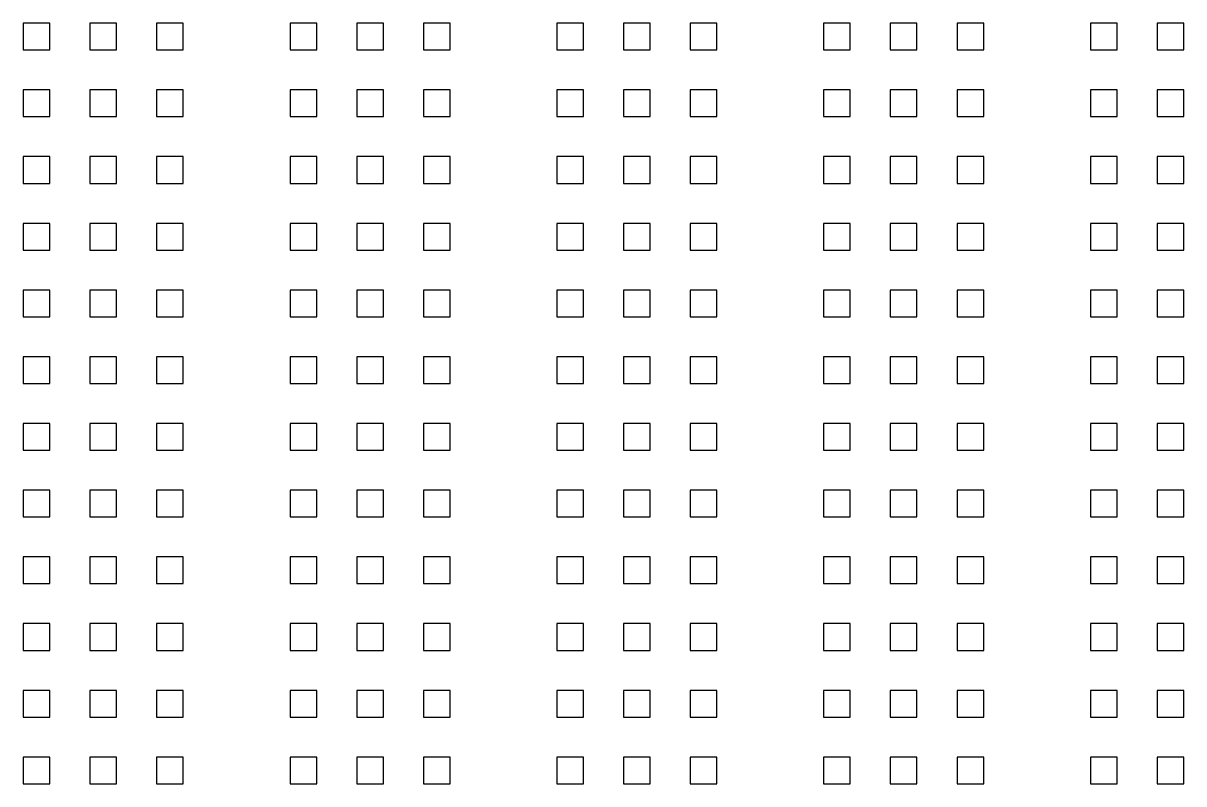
# Model space of a CAD drawing. Extents: x -5117 to 5117, y -2981 to 8396.
# Drawn here: x -4665 to -2594, y 5588 to 6945 of the extents above; entities that cross this region are included whole.
import ezdxf

# ---------------------------------------------------------------- set-up
doc = ezdxf.new("R2010")
doc.units = 0
doc.layers.get('0').update_dxf_attribs({"linetype": 'CONTINUOUS'})

msp = doc.modelspace()

# ---------------------------------------------------------------- linework, layer by layer
at = {"color": 7}
for points in [[(-4617.477336, 6944.562939), (-4665.080195, 6944.562939), (-4665.080195, 6896.96008), (-4617.477336, 6896.96008)], [(-4498.470188, 6944.562939), (-4546.073047, 6944.562939), (-4546.073047, 6896.96008), (-4498.470188, 6896.96008)], [(-4379.46304, 6944.562939), (-4427.0659, 6944.562939), (-4427.0659, 6896.96008), (-4379.46304, 6896.96008)], [(-4141.448745, 6944.562939), (-4189.051604, 6944.562939), (-4189.051604, 6896.96008), (-4141.448745, 6896.96008)], [(-4022.441597, 6944.562939), (-4070.044456, 6944.562939), (-4070.044456, 6896.96008), (-4022.441597, 6896.96008)], [(-3903.434449, 6944.562939), (-3951.037308, 6944.562939), (-3951.037308, 6896.96008), (-3903.434449, 6896.96008)], [(-3665.420153, 6944.562939), (-3713.023013, 6944.562939), (-3713.023013, 6896.96008), (-3665.420153, 6896.96008)], [(-3546.413006, 6944.562939), (-3594.015865, 6944.562939), (-3594.015865, 6896.96008), (-3546.413006, 6896.96008)], [(-3427.405858, 6944.562939), (-3475.008717, 6944.562939), (-3475.008717, 6896.96008), (-3427.405858, 6896.96008)], [(-3189.391562, 6944.562939), (-3236.994421, 6944.562939), (-3236.994421, 6896.96008), (-3189.391562, 6896.96008)], [(-3070.384414, 6944.562939), (-3117.987273, 6944.562939), (-3117.987273, 6896.96008), (-3070.384414, 6896.96008)], [(-2951.377266, 6944.562939), (-2998.980126, 6944.562939), (-2998.980126, 6896.96008), (-2951.377266, 6896.96008)], [(-2713.362971, 6944.562939), (-2760.96583, 6944.562939), (-2760.96583, 6896.96008), (-2713.362971, 6896.96008)], [(-2594.355823, 6944.562939), (-2641.958682, 6944.562939), (-2641.958682, 6896.96008), (-2594.355823, 6896.96008)], [(-4617.477336, 6825.555792), (-4665.080195, 6825.555792), (-4665.080195, 6777.952933), (-4617.477336, 6777.952933)], [(-4498.470188, 6825.555792), (-4546.073047, 6825.555792), (-4546.073047, 6777.952933), (-4498.470188, 6777.952933)], [(-4379.46304, 6825.555792), (-4427.0659, 6825.555792), (-4427.0659, 6777.952933), (-4379.46304, 6777.952933)], [(-4141.448745, 6825.555792), (-4189.051604, 6825.555792), (-4189.051604, 6777.952933), (-4141.448745, 6777.952933)], [(-4022.441597, 6825.555792), (-4070.044456, 6825.555792), (-4070.044456, 6777.952933), (-4022.441597, 6777.952933)], [(-3903.434449, 6825.555792), (-3951.037308, 6825.555792), (-3951.037308, 6777.952933), (-3903.434449, 6777.952933)], [(-3665.420153, 6825.555792), (-3713.023013, 6825.555792), (-3713.023013, 6777.952933), (-3665.420153, 6777.952933)], [(-3546.413006, 6825.555792), (-3594.015865, 6825.555792), (-3594.015865, 6777.952933), (-3546.413006, 6777.952933)], [(-3427.405858, 6825.555792), (-3475.008717, 6825.555792), (-3475.008717, 6777.952933), (-3427.405858, 6777.952933)], [(-3189.391562, 6825.555792), (-3236.994421, 6825.555792), (-3236.994421, 6777.952933), (-3189.391562, 6777.952933)], [(-3070.384414, 6825.555792), (-3117.987273, 6825.555792), (-3117.987273, 6777.952933), (-3070.384414, 6777.952933)], [(-2951.377266, 6825.555792), (-2998.980126, 6825.555792), (-2998.980126, 6777.952933), (-2951.377266, 6777.952933)], [(-2713.362971, 6825.555792), (-2760.96583, 6825.555792), (-2760.96583, 6777.952933), (-2713.362971, 6777.952933)], [(-2594.355823, 6825.555792), (-2641.958682, 6825.555792), (-2641.958682, 6777.952933), (-2594.355823, 6777.952933)], [(-4617.477336, 6706.548644), (-4665.080195, 6706.548644), (-4665.080195, 6658.945785), (-4617.477336, 6658.945785)], [(-4498.470188, 6706.548644), (-4546.073047, 6706.548644), (-4546.073047, 6658.945785), (-4498.470188, 6658.945785)], [(-4379.46304, 6706.548644), (-4427.0659, 6706.548644), (-4427.0659, 6658.945785), (-4379.46304, 6658.945785)], [(-4141.448745, 6706.548644), (-4189.051604, 6706.548644), (-4189.051604, 6658.945785), (-4141.448745, 6658.945785)], [(-4022.441597, 6706.548644), (-4070.044456, 6706.548644), (-4070.044456, 6658.945785), (-4022.441597, 6658.945785)], [(-3903.434449, 6706.548644), (-3951.037308, 6706.548644), (-3951.037308, 6658.945785), (-3903.434449, 6658.945785)], [(-3665.420153, 6706.548644), (-3713.023013, 6706.548644), (-3713.023013, 6658.945785), (-3665.420153, 6658.945785)], [(-3546.413006, 6706.548644), (-3594.015865, 6706.548644), (-3594.015865, 6658.945785), (-3546.413006, 6658.945785)], [(-3427.405858, 6706.548644), (-3475.008717, 6706.548644), (-3475.008717, 6658.945785), (-3427.405858, 6658.945785)], [(-3189.391562, 6706.548644), (-3236.994421, 6706.548644), (-3236.994421, 6658.945785), (-3189.391562, 6658.945785)], [(-3070.384414, 6706.548644), (-3117.987273, 6706.548644), (-3117.987273, 6658.945785), (-3070.384414, 6658.945785)], [(-2951.377266, 6706.548644), (-2998.980126, 6706.548644), (-2998.980126, 6658.945785), (-2951.377266, 6658.945785)], [(-2713.362971, 6706.548644), (-2760.96583, 6706.548644), (-2760.96583, 6658.945785), (-2713.362971, 6658.945785)], [(-2594.355823, 6706.548644), (-2641.958682, 6706.548644), (-2641.958682, 6658.945785), (-2594.355823, 6658.945785)], [(-4617.477336, 6587.541496), (-4665.080195, 6587.541496), (-4665.080195, 6539.938637), (-4617.477336, 6539.938637)], [(-4498.470188, 6587.541496), (-4546.073047, 6587.541496), (-4546.073047, 6539.938637), (-4498.470188, 6539.938637)], [(-4379.46304, 6587.541496), (-4427.0659, 6587.541496), (-4427.0659, 6539.938637), (-4379.46304, 6539.938637)], [(-4141.448745, 6587.541496), (-4189.051604, 6587.541496), (-4189.051604, 6539.938637), (-4141.448745, 6539.938637)], [(-4022.441597, 6587.541496), (-4070.044456, 6587.541496), (-4070.044456, 6539.938637), (-4022.441597, 6539.938637)], [(-3903.434449, 6587.541496), (-3951.037308, 6587.541496), (-3951.037308, 6539.938637), (-3903.434449, 6539.938637)], [(-3665.420153, 6587.541496), (-3713.023013, 6587.541496), (-3713.023013, 6539.938637), (-3665.420153, 6539.938637)], [(-3546.413006, 6587.541496), (-3594.015865, 6587.541496), (-3594.015865, 6539.938637), (-3546.413006, 6539.938637)], [(-3427.405858, 6587.541496), (-3475.008717, 6587.541496), (-3475.008717, 6539.938637), (-3427.405858, 6539.938637)], [(-3189.391562, 6587.541496), (-3236.994421, 6587.541496), (-3236.994421, 6539.938637), (-3189.391562, 6539.938637)], [(-3070.384414, 6587.541496), (-3117.987273, 6587.541496), (-3117.987273, 6539.938637), (-3070.384414, 6539.938637)], [(-2951.377266, 6587.541496), (-2998.980126, 6587.541496), (-2998.980126, 6539.938637), (-2951.377266, 6539.938637)], [(-2713.362971, 6587.541496), (-2760.96583, 6587.541496), (-2760.96583, 6539.938637), (-2713.362971, 6539.938637)], [(-2594.355823, 6587.541496), (-2641.958682, 6587.541496), (-2641.958682, 6539.938637), (-2594.355823, 6539.938637)], [(-4617.477336, 6468.534348), (-4665.080195, 6468.534348), (-4665.080195, 6420.931489), (-4617.477336, 6420.931489)], [(-4498.470188, 6468.534348), (-4546.073047, 6468.534348), (-4546.073047, 6420.931489), (-4498.470188, 6420.931489)], [(-4379.46304, 6468.534348), (-4427.0659, 6468.534348), (-4427.0659, 6420.931489), (-4379.46304, 6420.931489)], [(-4141.448745, 6468.534348), (-4189.051604, 6468.534348), (-4189.051604, 6420.931489), (-4141.448745, 6420.931489)], [(-4022.441597, 6468.534348), (-4070.044456, 6468.534348), (-4070.044456, 6420.931489), (-4022.441597, 6420.931489)], [(-3903.434449, 6468.534348), (-3951.037308, 6468.534348), (-3951.037308, 6420.931489), (-3903.434449, 6420.931489)], [(-3665.420153, 6468.534348), (-3713.023013, 6468.534348), (-3713.023013, 6420.931489), (-3665.420153, 6420.931489)], [(-3546.413006, 6468.534348), (-3594.015865, 6468.534348), (-3594.015865, 6420.931489), (-3546.413006, 6420.931489)], [(-3427.405858, 6468.534348), (-3475.008717, 6468.534348), (-3475.008717, 6420.931489), (-3427.405858, 6420.931489)], [(-3189.391562, 6468.534348), (-3236.994421, 6468.534348), (-3236.994421, 6420.931489), (-3189.391562, 6420.931489)], [(-3070.384414, 6468.534348), (-3117.987273, 6468.534348), (-3117.987273, 6420.931489), (-3070.384414, 6420.931489)], [(-2951.377266, 6468.534348), (-2998.980126, 6468.534348), (-2998.980126, 6420.931489), (-2951.377266, 6420.931489)], [(-2713.362971, 6468.534348), (-2760.96583, 6468.534348), (-2760.96583, 6420.931489), (-2713.362971, 6420.931489)], [(-2594.355823, 6468.534348), (-2641.958682, 6468.534348), (-2641.958682, 6420.931489), (-2594.355823, 6420.931489)], [(-4617.477336, 6349.5272), (-4665.080195, 6349.5272), (-4665.080195, 6301.924341), (-4617.477336, 6301.924341)], [(-4498.470188, 6349.5272), (-4546.073047, 6349.5272), (-4546.073047, 6301.924341), (-4498.470188, 6301.924341)], [(-4379.46304, 6349.5272), (-4427.0659, 6349.5272), (-4427.0659, 6301.924341), (-4379.46304, 6301.924341)], [(-4141.448745, 6349.5272), (-4189.051604, 6349.5272), (-4189.051604, 6301.924341), (-4141.448745, 6301.924341)], [(-4022.441597, 6349.5272), (-4070.044456, 6349.5272), (-4070.044456, 6301.924341), (-4022.441597, 6301.924341)], [(-3903.434449, 6349.5272), (-3951.037308, 6349.5272), (-3951.037308, 6301.924341), (-3903.434449, 6301.924341)], [(-3665.420153, 6349.5272), (-3713.023013, 6349.5272), (-3713.023013, 6301.924341), (-3665.420153, 6301.924341)], [(-3546.413006, 6349.5272), (-3594.015865, 6349.5272), (-3594.015865, 6301.924341), (-3546.413006, 6301.924341)], [(-3427.405858, 6349.5272), (-3475.008717, 6349.5272), (-3475.008717, 6301.924341), (-3427.405858, 6301.924341)], [(-3189.391562, 6349.5272), (-3236.994421, 6349.5272), (-3236.994421, 6301.924341), (-3189.391562, 6301.924341)], [(-3070.384414, 6349.5272), (-3117.987273, 6349.5272), (-3117.987273, 6301.924341), (-3070.384414, 6301.924341)], [(-2951.377266, 6349.5272), (-2998.980126, 6349.5272), (-2998.980126, 6301.924341), (-2951.377266, 6301.924341)], [(-2713.362971, 6349.5272), (-2760.96583, 6349.5272), (-2760.96583, 6301.924341), (-2713.362971, 6301.924341)], [(-2594.355823, 6349.5272), (-2641.958682, 6349.5272), (-2641.958682, 6301.924341), (-2594.355823, 6301.924341)], [(-4617.477336, 6230.520052), (-4665.080195, 6230.520052), (-4665.080195, 6182.917193), (-4617.477336, 6182.917193)], [(-4498.470188, 6230.520052), (-4546.073047, 6230.520052), (-4546.073047, 6182.917193), (-4498.470188, 6182.917193)], [(-4379.46304, 6230.520052), (-4427.0659, 6230.520052), (-4427.0659, 6182.917193), (-4379.46304, 6182.917193)], [(-4141.448745, 6230.520052), (-4189.051604, 6230.520052), (-4189.051604, 6182.917193), (-4141.448745, 6182.917193)], [(-4022.441597, 6230.520052), (-4070.044456, 6230.520052), (-4070.044456, 6182.917193), (-4022.441597, 6182.917193)], [(-3903.434449, 6230.520052), (-3951.037308, 6230.520052), (-3951.037308, 6182.917193), (-3903.434449, 6182.917193)], [(-3665.420153, 6230.520052), (-3713.023013, 6230.520052), (-3713.023013, 6182.917193), (-3665.420153, 6182.917193)], [(-3546.413006, 6230.520052), (-3594.015865, 6230.520052), (-3594.015865, 6182.917193), (-3546.413006, 6182.917193)], [(-3427.405858, 6230.520052), (-3475.008717, 6230.520052), (-3475.008717, 6182.917193), (-3427.405858, 6182.917193)], [(-3189.391562, 6230.520052), (-3236.994421, 6230.520052), (-3236.994421, 6182.917193), (-3189.391562, 6182.917193)], [(-3070.384414, 6230.520052), (-3117.987273, 6230.520052), (-3117.987273, 6182.917193), (-3070.384414, 6182.917193)], [(-2951.377266, 6230.520052), (-2998.980126, 6230.520052), (-2998.980126, 6182.917193), (-2951.377266, 6182.917193)], [(-2713.362971, 6230.520052), (-2760.96583, 6230.520052), (-2760.96583, 6182.917193), (-2713.362971, 6182.917193)], [(-2594.355823, 6230.520052), (-2641.958682, 6230.520052), (-2641.958682, 6182.917193), (-2594.355823, 6182.917193)], [(-4617.477336, 6111.512905), (-4665.080195, 6111.512905), (-4665.080195, 6063.910045), (-4617.477336, 6063.910045)], [(-4498.470188, 6111.512905), (-4546.073047, 6111.512905), (-4546.073047, 6063.910045), (-4498.470188, 6063.910045)], [(-4379.46304, 6111.512905), (-4427.0659, 6111.512905), (-4427.0659, 6063.910045), (-4379.46304, 6063.910045)], [(-4141.448745, 6111.512905), (-4189.051604, 6111.512905), (-4189.051604, 6063.910045), (-4141.448745, 6063.910045)], [(-4022.441597, 6111.512905), (-4070.044456, 6111.512905), (-4070.044456, 6063.910045), (-4022.441597, 6063.910045)], [(-3903.434449, 6111.512905), (-3951.037308, 6111.512905), (-3951.037308, 6063.910045), (-3903.434449, 6063.910045)], [(-3665.420153, 6111.512905), (-3713.023013, 6111.512905), (-3713.023013, 6063.910045), (-3665.420153, 6063.910045)], [(-3546.413006, 6111.512905), (-3594.015865, 6111.512905), (-3594.015865, 6063.910045), (-3546.413006, 6063.910045)], [(-3427.405858, 6111.512905), (-3475.008717, 6111.512905), (-3475.008717, 6063.910045), (-3427.405858, 6063.910045)], [(-3189.391562, 6111.512905), (-3236.994421, 6111.512905), (-3236.994421, 6063.910045), (-3189.391562, 6063.910045)], [(-3070.384414, 6111.512905), (-3117.987273, 6111.512905), (-3117.987273, 6063.910045), (-3070.384414, 6063.910045)], [(-2951.377266, 6111.512905), (-2998.980126, 6111.512905), (-2998.980126, 6063.910045), (-2951.377266, 6063.910045)], [(-2713.362971, 6111.512905), (-2760.96583, 6111.512905), (-2760.96583, 6063.910045), (-2713.362971, 6063.910045)], [(-2594.355823, 6111.512905), (-2641.958682, 6111.512905), (-2641.958682, 6063.910045), (-2594.355823, 6063.910045)], [(-4617.477336, 5992.505757), (-4665.080195, 5992.505757), (-4665.080195, 5944.902898), (-4617.477336, 5944.902898)], [(-4498.470188, 5992.505757), (-4546.073047, 5992.505757), (-4546.073047, 5944.902898), (-4498.470188, 5944.902898)], [(-4379.46304, 5992.505757), (-4427.0659, 5992.505757), (-4427.0659, 5944.902898), (-4379.46304, 5944.902898)], [(-4141.448745, 5992.505757), (-4189.051604, 5992.505757), (-4189.051604, 5944.902898), (-4141.448745, 5944.902898)], [(-4022.441597, 5992.505757), (-4070.044456, 5992.505757), (-4070.044456, 5944.902898), (-4022.441597, 5944.902898)], [(-3903.434449, 5992.505757), (-3951.037308, 5992.505757), (-3951.037308, 5944.902898), (-3903.434449, 5944.902898)], [(-3665.420153, 5992.505757), (-3713.023013, 5992.505757), (-3713.023013, 5944.902898), (-3665.420153, 5944.902898)], [(-3546.413006, 5992.505757), (-3594.015865, 5992.505757), (-3594.015865, 5944.902898), (-3546.413006, 5944.902898)], [(-3427.405858, 5992.505757), (-3475.008717, 5992.505757), (-3475.008717, 5944.902898), (-3427.405858, 5944.902898)], [(-3189.391562, 5992.505757), (-3236.994421, 5992.505757), (-3236.994421, 5944.902898), (-3189.391562, 5944.902898)], [(-3070.384414, 5992.505757), (-3117.987273, 5992.505757), (-3117.987273, 5944.902898), (-3070.384414, 5944.902898)], [(-2951.377266, 5992.505757), (-2998.980126, 5992.505757), (-2998.980126, 5944.902898), (-2951.377266, 5944.902898)], [(-2713.362971, 5992.505757), (-2760.96583, 5992.505757), (-2760.96583, 5944.902898), (-2713.362971, 5944.902898)], [(-2594.355823, 5992.505757), (-2641.958682, 5992.505757), (-2641.958682, 5944.902898), (-2594.355823, 5944.902898)], [(-4617.477336, 5873.498609), (-4665.080195, 5873.498609), (-4665.080195, 5825.89575), (-4617.477336, 5825.89575)], [(-4498.470188, 5873.498609), (-4546.073047, 5873.498609), (-4546.073047, 5825.89575), (-4498.470188, 5825.89575)], [(-4379.46304, 5873.498609), (-4427.0659, 5873.498609), (-4427.0659, 5825.89575), (-4379.46304, 5825.89575)], [(-4141.448745, 5873.498609), (-4189.051604, 5873.498609), (-4189.051604, 5825.89575), (-4141.448745, 5825.89575)], [(-4022.441597, 5873.498609), (-4070.044456, 5873.498609), (-4070.044456, 5825.89575), (-4022.441597, 5825.89575)], [(-3903.434449, 5873.498609), (-3951.037308, 5873.498609), (-3951.037308, 5825.89575), (-3903.434449, 5825.89575)], [(-3665.420153, 5873.498609), (-3713.023013, 5873.498609), (-3713.023013, 5825.89575), (-3665.420153, 5825.89575)], [(-3546.413006, 5873.498609), (-3594.015865, 5873.498609), (-3594.015865, 5825.89575), (-3546.413006, 5825.89575)], [(-3427.405858, 5873.498609), (-3475.008717, 5873.498609), (-3475.008717, 5825.89575), (-3427.405858, 5825.89575)], [(-3189.391562, 5873.498609), (-3236.994421, 5873.498609), (-3236.994421, 5825.89575), (-3189.391562, 5825.89575)], [(-3070.384414, 5873.498609), (-3117.987273, 5873.498609), (-3117.987273, 5825.89575), (-3070.384414, 5825.89575)], [(-2951.377266, 5873.498609), (-2998.980126, 5873.498609), (-2998.980126, 5825.89575), (-2951.377266, 5825.89575)], [(-2713.362971, 5873.498609), (-2760.96583, 5873.498609), (-2760.96583, 5825.89575), (-2713.362971, 5825.89575)], [(-2594.355823, 5873.498609), (-2641.958682, 5873.498609), (-2641.958682, 5825.89575), (-2594.355823, 5825.89575)], [(-4617.477336, 5754.491461), (-4665.080195, 5754.491461), (-4665.080195, 5706.888602), (-4617.477336, 5706.888602)], [(-4498.470188, 5754.491461), (-4546.073047, 5754.491461), (-4546.073047, 5706.888602), (-4498.470188, 5706.888602)], [(-4379.46304, 5754.491461), (-4427.0659, 5754.491461), (-4427.0659, 5706.888602), (-4379.46304, 5706.888602)], [(-4141.448745, 5754.491461), (-4189.051604, 5754.491461), (-4189.051604, 5706.888602), (-4141.448745, 5706.888602)], [(-4022.441597, 5754.491461), (-4070.044456, 5754.491461), (-4070.044456, 5706.888602), (-4022.441597, 5706.888602)], [(-3903.434449, 5754.491461), (-3951.037308, 5754.491461), (-3951.037308, 5706.888602), (-3903.434449, 5706.888602)], [(-3665.420153, 5754.491461), (-3713.023013, 5754.491461), (-3713.023013, 5706.888602), (-3665.420153, 5706.888602)], [(-3546.413006, 5754.491461), (-3594.015865, 5754.491461), (-3594.015865, 5706.888602), (-3546.413006, 5706.888602)], [(-3427.405858, 5754.491461), (-3475.008717, 5754.491461), (-3475.008717, 5706.888602), (-3427.405858, 5706.888602)], [(-3189.391562, 5754.491461), (-3236.994421, 5754.491461), (-3236.994421, 5706.888602), (-3189.391562, 5706.888602)], [(-3070.384414, 5754.491461), (-3117.987273, 5754.491461), (-3117.987273, 5706.888602), (-3070.384414, 5706.888602)], [(-2951.377266, 5754.491461), (-2998.980126, 5754.491461), (-2998.980126, 5706.888602), (-2951.377266, 5706.888602)], [(-2713.362971, 5754.491461), (-2760.96583, 5754.491461), (-2760.96583, 5706.888602), (-2713.362971, 5706.888602)], [(-2594.355823, 5754.491461), (-2641.958682, 5754.491461), (-2641.958682, 5706.888602), (-2594.355823, 5706.888602)], [(-4617.477336, 5635.484313), (-4665.080195, 5635.484313), (-4665.080195, 5587.881454), (-4617.477336, 5587.881454)], [(-4498.470188, 5635.484313), (-4546.073047, 5635.484313), (-4546.073047, 5587.881454), (-4498.470188, 5587.881454)], [(-4379.46304, 5635.484313), (-4427.0659, 5635.484313), (-4427.0659, 5587.881454), (-4379.46304, 5587.881454)], [(-4141.448745, 5635.484313), (-4189.051604, 5635.484313), (-4189.051604, 5587.881454), (-4141.448745, 5587.881454)], [(-4022.441597, 5635.484313), (-4070.044456, 5635.484313), (-4070.044456, 5587.881454), (-4022.441597, 5587.881454)], [(-3903.434449, 5635.484313), (-3951.037308, 5635.484313), (-3951.037308, 5587.881454), (-3903.434449, 5587.881454)], [(-3665.420153, 5635.484313), (-3713.023013, 5635.484313), (-3713.023013, 5587.881454), (-3665.420153, 5587.881454)], [(-3546.413006, 5635.484313), (-3594.015865, 5635.484313), (-3594.015865, 5587.881454), (-3546.413006, 5587.881454)], [(-3427.405858, 5635.484313), (-3475.008717, 5635.484313), (-3475.008717, 5587.881454), (-3427.405858, 5587.881454)], [(-3189.391562, 5635.484313), (-3236.994421, 5635.484313), (-3236.994421, 5587.881454), (-3189.391562, 5587.881454)], [(-3070.384414, 5635.484313), (-3117.987273, 5635.484313), (-3117.987273, 5587.881454), (-3070.384414, 5587.881454)], [(-2951.377266, 5635.484313), (-2998.980126, 5635.484313), (-2998.980126, 5587.881454), (-2951.377266, 5587.881454)], [(-2713.362971, 5635.484313), (-2760.96583, 5635.484313), (-2760.96583, 5587.881454), (-2713.362971, 5587.881454)], [(-2594.355823, 5635.484313), (-2641.958682, 5635.484313), (-2641.958682, 5587.881454), (-2594.355823, 5587.881454)]]:
    msp.add_lwpolyline(points, close=True, dxfattribs=at)

doc.saveas('drawing.dxf')
